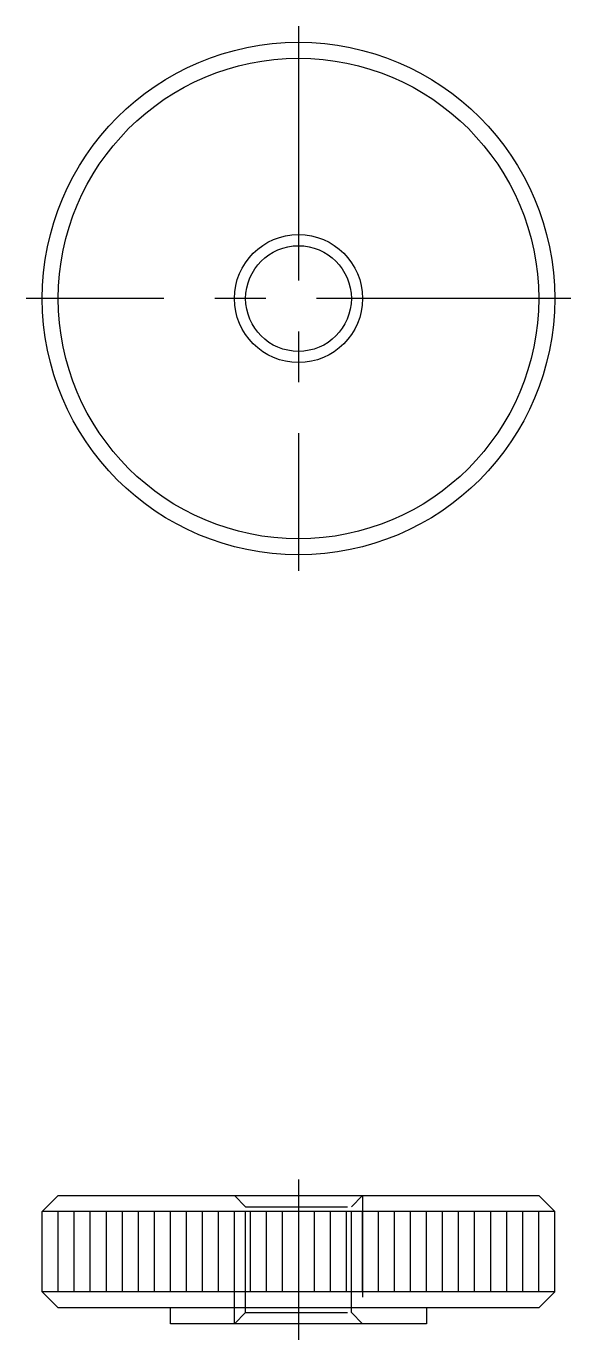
# Model space of a CAD drawing. Extents: x 10 to 151, y 10 to 139.
# Drawn here: x 133.65 to 150.65, y 98.04 to 139.05 of the extents above; entities outside this region: 2.
import ezdxf

# ---------------------------------------------------------------- set-up
doc = ezdxf.new("R2010")
doc.units = 0
doc.header["$LTSCALE"] = 0.25
doc.linetypes.add('CENTER', pattern=[50.8, 31.75, -6.35, 6.35, -6.35])
doc.linetypes.add('DASHED', pattern=[19.05, 12.7, -6.35])
doc.layers.get('0').update_dxf_attribs({"linetype": 'CONTINUOUS'})
doc.layers.add('CENTER', color=1, linetype='CENTER')

msp = doc.modelspace()

# ---------------------------------------------------------------- linework, layer by layer
for p, q in [((134.648, 102.545), (134.148, 102.045)), ((134.648, 102.545), (149.648, 102.545)), ((149.648, 102.545), (150.148, 102.045)), ((141.323, 102.195), (141.323, 102.195)), ((142.148, 102.195), (142.148, 102.195)), ((150.148, 102.045), (134.148, 102.045)), ((134.148, 99.545), (134.148, 102.045)), ((134.648, 99.545), (134.648, 102.045)), ((135.148, 99.545), (135.148, 102.045)), ((135.648, 99.545), (135.648, 102.045)), ((136.148, 99.545), (136.148, 102.045)), ((136.648, 99.545), (136.648, 102.045)), ((137.148, 99.545), (137.148, 102.045)), ((137.648, 99.545), (137.648, 102.045)), ((138.148, 99.545), (138.148, 102.045)), ((138.648, 99.545), (138.648, 102.045)), ((139.148, 99.545), (139.148, 102.045)), ((139.648, 99.545), (139.648, 102.045)), ((140.148, 99.545), (140.148, 102.045)), ((140.648, 99.545), (140.648, 102.045)), ((141.148, 99.545), (141.148, 102.045)), ((141.648, 99.545), (141.648, 102.045)), ((142.648, 99.545), (142.648, 102.045)), ((143.148, 99.545), (143.148, 102.045)), ((143.648, 99.545), (143.648, 102.045)), ((144.148, 99.545), (144.148, 102.045)), ((144.648, 99.545), (144.648, 102.045)), ((145.148, 99.545), (145.148, 102.045)), ((145.648, 99.545), (145.648, 102.045)), ((146.148, 99.545), (146.148, 102.045)), ((146.648, 99.545), (146.648, 102.045)), ((147.148, 99.545), (147.148, 102.045)), ((147.648, 99.545), (147.648, 102.045)), ((148.148, 99.545), (148.148, 102.045)), ((148.648, 99.545), (148.648, 102.045)), ((149.148, 99.545), (149.148, 102.045)), ((149.648, 99.545), (149.648, 102.045)), ((150.148, 99.545), (150.148, 102.045)), ((150.148, 99.545), (134.148, 99.545)), ((134.148, 99.545), (134.648, 99.045)), ((150.148, 99.545), (149.648, 99.045)), ((149.648, 99.045), (134.648, 99.045)), ((138.148, 98.545), (138.148, 99.045)), ((146.148, 99.045), (146.148, 98.545)), ((146.148, 98.545), (138.148, 98.545))]:
    msp.add_line(p, q)
at = {"color": 3, "linetype": 'DASHED'}
for p, q in [((140.148, 98.545), (140.148, 102.545)), ((140.498, 102.195), (140.148, 102.545)), ((143.798, 102.195), (144.148, 102.545)), ((144.148, 102.545), (144.148, 98.545)), ((140.498, 98.895), (140.498, 102.195)), ((140.498, 102.195), (143.798, 102.195)), ((143.798, 98.895), (143.798, 102.195)), ((140.498, 98.895), (140.148, 98.545)), ((140.498, 98.895), (143.798, 98.895)), ((143.798, 98.895), (144.148, 98.545))]:
    msp.add_line(p, q, dxfattribs=at)
for radius in [8, 7.5, 1.65]:
    msp.add_circle((142.148, 130.548), radius)
at = {"color": 3, "linetype": 'CONTINUOUS'}
msp.add_circle((142.148, 130.548), 2, dxfattribs=at)
at = {"layer": 'CENTER', "color": 1, "linetype": 'CENTER'}
for p, q in [((142.148, 139.048), (142.148, 122.048)), ((150.648, 130.548), (133.648, 130.548)), ((142.148, 103.045), (142.148, 98.045))]:
    msp.add_line(p, q, dxfattribs=at)

# ---------------------------------------------------------------- texts
for s, p in [('NOMS4', (10, 25)), ('NOMS04', (10, 10))]:
    msp.add_text(s, height=4).set_placement(p)

doc.saveas('drawing.dxf')
